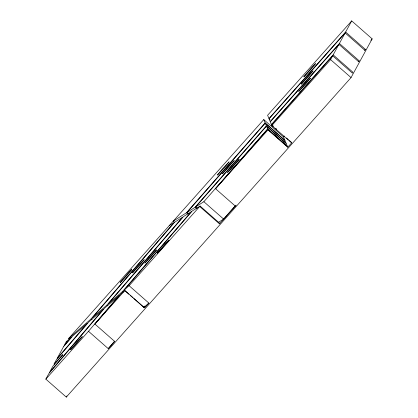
<?xml version="1.0" encoding="UTF-8"?>
<svg xmlns="http://www.w3.org/2000/svg" width="418" height="418" viewBox="0 0 418 418"><rect width="100%" height="100%" fill="white"/><g stroke="black" fill="none" stroke-linecap="round" stroke-linejoin="round"><path stroke-width="0.63" d="M45.839 379.136L48.833 373.645L104.563 308.197L119.193 295.421L88.491 331.275L45.839 379.136L66.295 397.1L351.047 77.591L372.161 38.864L351.705 20.9L267.604 115.269L268.962 118.571L345.634 32.04L351.705 20.9M62.82 354.757L52.945 366.105L49.449 372.516L103.293 309.31L88.663 322.085L56.529 359.527L54.11 363.963L54.742 364.872M66.295 397.1L66.917 395.961M236.17 205.107L235.313 206.084L215.542 188.722L267.708 129.178L267.99 129.867L287.762 147.235L291.607 142.919L271.836 125.557L330.591 59.628L332.681 55.798L352.452 73.166L352.949 72.251L333.177 54.883L338.904 44.376L358.675 61.744L359.177 60.829L339.406 43.462L345.132 32.954L364.904 50.322L365.405 49.408L345.634 32.04M120.206 282.589L127.046 275.295L131.816 269.417L128.514 272.599L120.144 282.511M82.278 336.725L73.824 346.585L70.511 349.782L78.913 339.829L82.194 336.678M132.49 272.782L137.271 266.893L144.205 259.641L139.424 265.529L132.584 272.823M144.962 263.053L151.797 255.759L156.583 249.87L153.27 253.062L144.894 262.974M169.008 240.188L160.554 250.053L157.241 253.245L165.643 243.297L168.929 240.141M217.527 175.027L224.361 167.733L229.132 161.85L222.214 169.097L217.459 174.949M234.106 160.616L230.825 163.772L222.454 173.684M222.517 173.763L234.19 160.664M239.18 159.399L230.726 169.264L227.413 172.456L235.815 162.508L239.096 159.352M315.47 63.724L312.189 66.88L303.818 76.792M303.881 76.87L310.72 69.576L315.501 63.688M313.035 71.044L309.67 74.153L301.3 84.065M301.362 84.143L308.202 76.849L312.983 70.961M298.844 91.417L305.683 84.117L310.464 78.229L307.152 81.421L298.781 91.333M54.11 363.963L62.752 354.678M88.491 331.275L108.262 348.643L114.684 341.438L94.917 324.07L120.468 294.314L124.836 290.494L144.607 307.862L148.871 303.081L129.099 285.713L124.146 290.04L128.963 294.277M108.262 348.643L114.553 341.192M69.639 339.327L68.672 338.481L91.072 318.924L173.961 222.642L169.238 225.636M106.971 305.035L182.671 217.109L174.656 222.198L92.341 317.811L106.971 305.035L107.933 305.882M122.871 291.153L191.381 211.576L183.366 216.665L108.241 303.928L122.871 291.153L123.838 291.999M124.146 290.04L192.076 211.132L200.091 206.043L219.863 223.405L219.466 223.865L199.694 206.497L200.091 206.043M143.917 307.037L144.769 306.044M133.786 298.509L143.912 307.408L144.764 306.42M174.677 222.428L173.23 221.159L186.433 212.772L265.137 122.934L263.758 119.585L68.672 338.481M188.581 213.598L187.133 212.328L265.237 123.174L285.008 140.542L286.142 143.301L266.37 125.933L265.237 123.174M339.406 43.462L270.195 121.57L269.061 118.811L345.132 32.954M187.133 212.328L195.143 207.239L266.37 125.933M197.291 208.065L195.843 206.795L266.47 126.173L286.241 143.541L287.38 146.3L267.609 128.937L266.47 126.173M195.843 206.795L203.859 201.706L267.609 128.937M273.362 126.267L271.428 124.569L333.177 54.883M271.836 125.557L271.528 124.81L332.681 55.798M218.285 222.465L223.625 219.074L235.177 205.886M338.904 44.376L270.294 121.81L271.428 124.569M94.917 324.07L124.836 290.494M129.099 285.713L199.694 206.497M215.542 188.722L267.99 129.867M265.137 122.934L284.909 140.302L283.529 136.947L284.386 135.991M370.86 40.327L372.161 38.864M364.538 50.379L365.405 49.408M358.31 61.807L359.177 60.829M219.466 223.865L235.313 206.084M143.912 307.408L148.871 303.081M330.591 59.628L351.047 77.591M269.061 118.811L270.023 119.658M275.77 128.383L276.737 129.23M271.528 124.81L272.975 126.084M286.476 137.94L288.404 139.638M289.371 140.485L291.299 142.177L291.607 142.919M263.758 119.585L283.529 136.947M267.708 129.178L287.474 146.54L287.762 147.235M203.859 201.706L223.625 219.074M195.143 207.239L196.591 208.509M186.433 212.772L187.881 214.042M130.411 295.547L132.825 297.663M91.072 318.924L92.033 319.77M63.526 346.7L57.146 358.398L87.393 323.192L72.763 335.967L63.526 346.7M66.295 341.616L64.069 345.702L71.494 337.08L66.295 341.616"/></g></svg>
